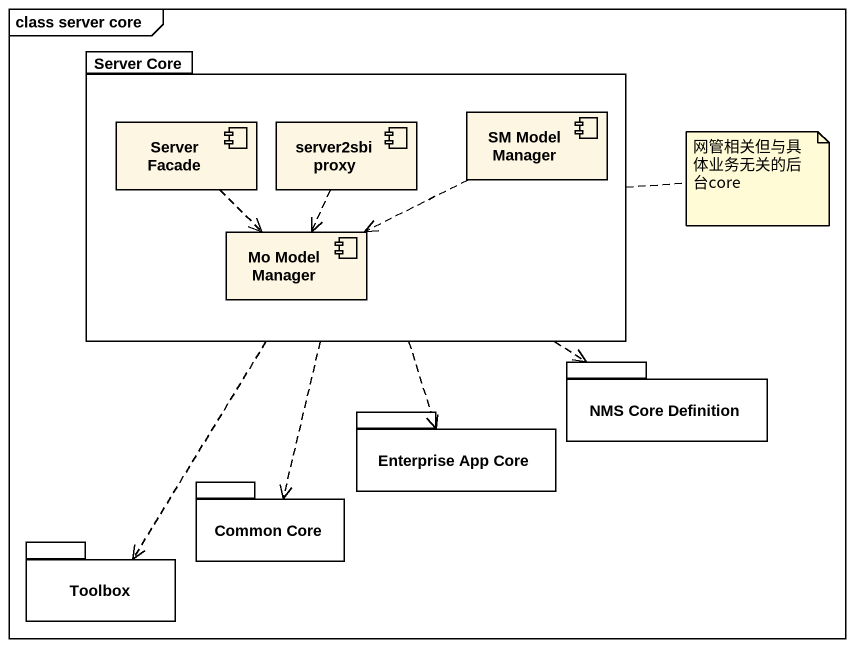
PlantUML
@startuml
mainframe class server core
package "Server Core" as Server_Core {
  component "Server Facade" as Server_Facade
  component "server2sbi proxy" as server2sbi_proxy
  component "SM Model Manager" as SM_Model_Manager
  component "Mo Model Manager" as Mo_Model_Manager
}
package "NMS Core Definition" as NMS_Core_Definition {
}
package "Enterprise App Core" as Enterprise_App_Core {
}
package "Common Core" as Common_Core {
}
package Toolbox {
}
Server_Core ..> NMS_Core_Definition
Server_Core ..> Enterprise_App_Core
Server_Core ..> Common_Core
Server_Core ..> Toolbox
Server_Facade ..> Mo_Model_Manager
server2sbi_proxy ..> Mo_Model_Manager
SM_Model_Manager .left.> Mo_Model_Manager
note right of Server_Core : 网管相关但与具体业务无关的后台core
@enduml
